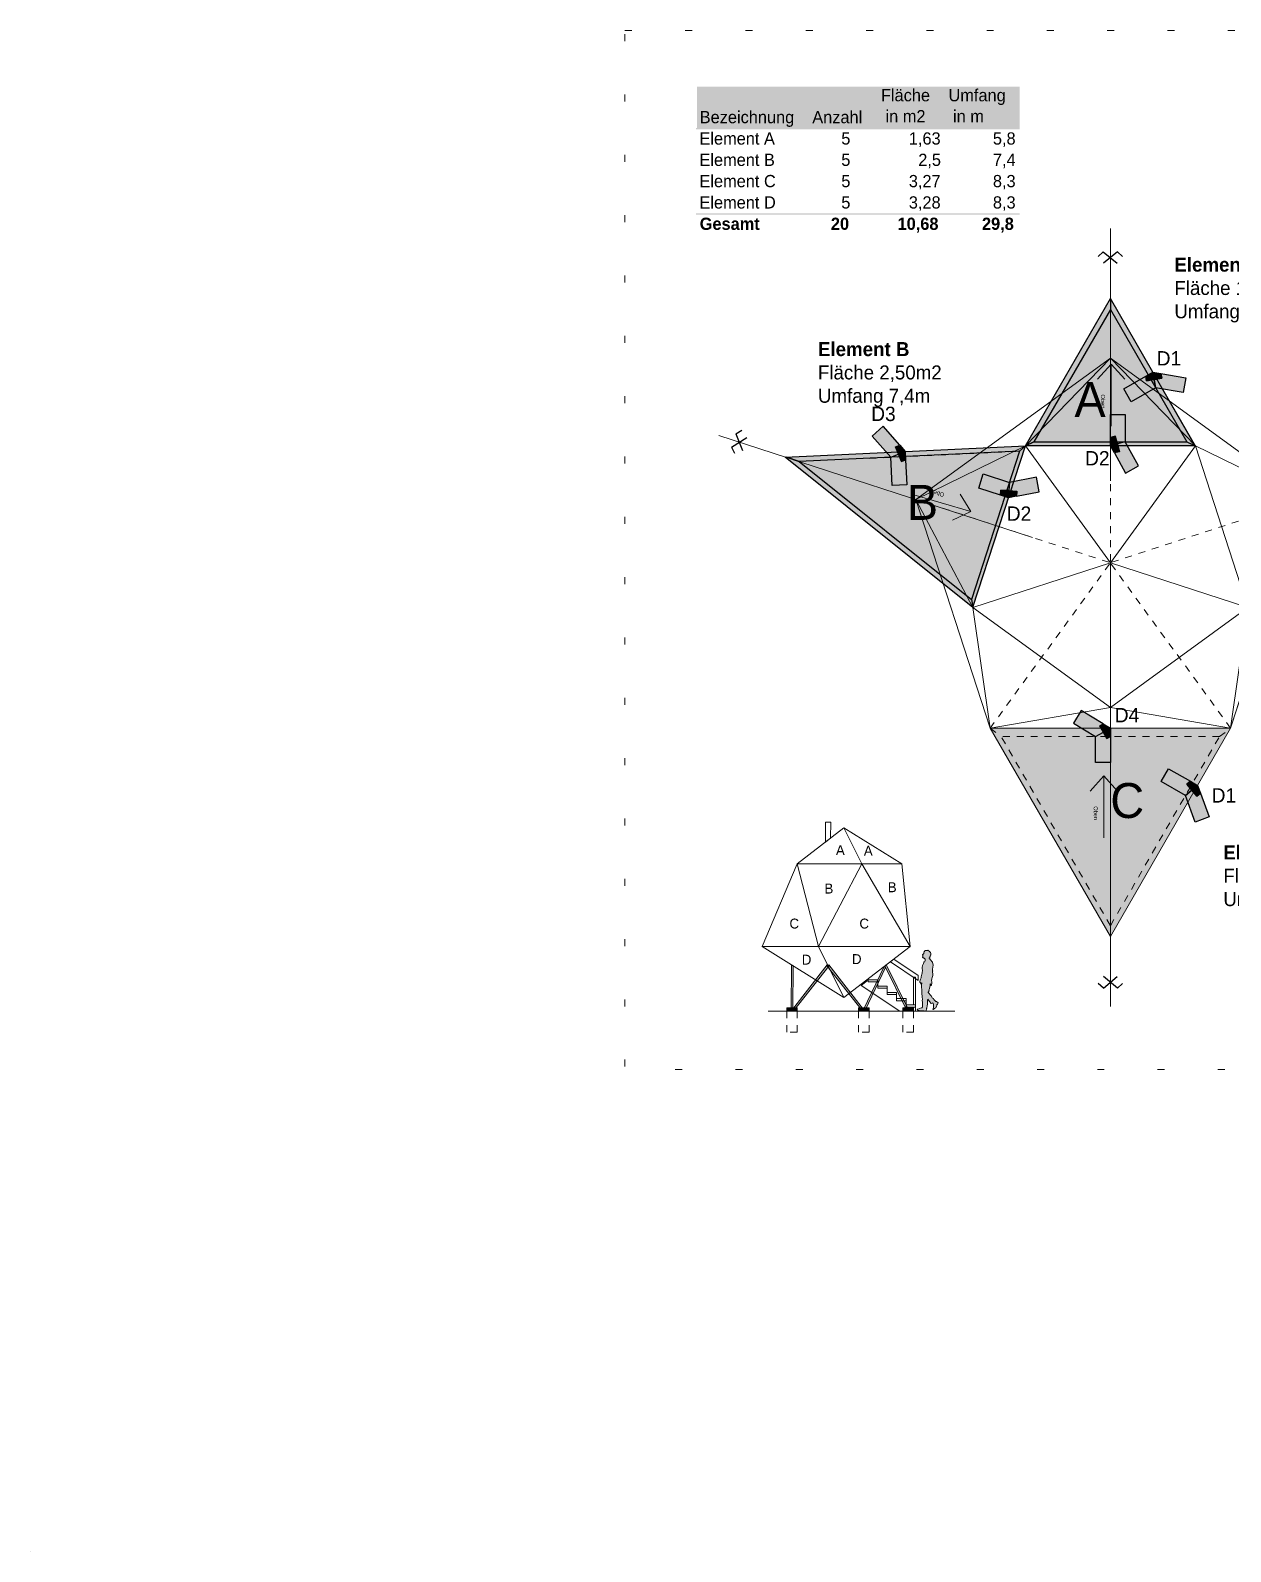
# Model space of a CAD drawing. Header units: metres. Extents: x -10.1 to 38.6, y -12.1 to 18.2.
# Drawn here: x -10.05 to 7.1, y -12.09 to 9.65 of the extents above; entities that cross this region are included whole.
import ezdxf

# ---------------------------------------------------------------- set-up
doc = ezdxf.new("R2010")
doc.units = ezdxf.units.M
doc.header["$LTSCALE"] = 0.254
for name, pattern in [('ACAD_ISO07W100', [3, 0, -3]), ('CENTER2', [28.575, 19.05, -3.175, 3.175, -3.175]), ('Dash Style-5', [0.041656, 0.013885, -0.027771])]:
    doc.linetypes.add(name, pattern=pattern)
for name, color, linetype, lineweight, true_color in [('Details', 7, 'Continuous', 25, 0x000000), ('Fläche ... Fläche-Beton', 7, 'Continuous', 5, 0xd5d8d8), ('Fläche ... Fläche-Holz Anischt', 7, 'Continuous', 5, 0xf9e9aa), ('Fläche ... Fläche-Holz Schnittkante', 7, 'Continuous', 25, 0xffe2b5), ('Fläche ... Fläche-Stahl', 7, 'Continuous', 5, 0xc9c5bf), ('Linie ... Line-Plankopf', 7, 'ACAD_ISO07W100', 5, 0x000000), ('Linie ... Linie-Achse', 7, 'CENTER2', 18, 0x000000), ('Linie ... Linie-Ansicht', 7, 'Continuous', 5, 0x000000), ('Linie ... Linie-Detail', 1, 'Continuous', 25, 0xff0000), ('Linie ... Linie-Verdeckt', 7, 'Dash Style-5', 5, 0x000000), ('None', 7, 'Continuous', 5, 0x000000), ('Text', 7, 'Continuous', 25, 0x000000)]:
    doc.layers.add(name, color=color, linetype=linetype, lineweight=lineweight, true_color=true_color)
doc.layers.add('Fläche ... Fläche-Weiss', color=7, linetype='Continuous', lineweight=25)
doc.styles.add('textstyle104', font='')
doc.styles.add('textstyle106', font='')
doc.styles.add('textstyle107', font='')
doc.styles.add('textstyle108', font='')
doc.styles.add('textstyle109', font='')
doc.styles.add('textstyle11', font='')
doc.styles.add('textstyle111', font='')
doc.styles.add('textstyle112', font='')
doc.styles.add('textstyle113', font='')
doc.styles.add('textstyle12', font='')
doc.styles.add('textstyle13', font='')
doc.styles.add('textstyle14', font='')
doc.styles.add('textstyle15', font='')
doc.styles.add('textstyle16', font='')
doc.styles.add('textstyle17', font='')
doc.styles.add('textstyle18', font='')
doc.styles.add('textstyle19', font='')
doc.styles.add('textstyle20', font='')
doc.styles.add('textstyle21', font='')
doc.styles.add('textstyle22', font='')
doc.styles.add('textstyle23', font='')
doc.styles.add('textstyle24', font='')
doc.styles.add('textstyle25', font='')
doc.styles.add('textstyle26', font='')
doc.styles.add('textstyle27', font='')
doc.styles.add('textstyle28', font='')
doc.styles.add('textstyle29', font='')
doc.styles.add('textstyle30', font='')
doc.styles.add('textstyle31', font='')
doc.styles.add('textstyle32', font='')
doc.styles.add('textstyle33', font='')
doc.styles.add('textstyle34', font='')
doc.styles.add('textstyle35', font='')
doc.styles.add('textstyle36', font='')
doc.styles.add('textstyle37', font='FUTURAL.TTF')
doc.styles.add('textstyle38', font='FUTURAL.TTF')
doc.styles.add('textstyle39', font='FUTURAL.TTF')
doc.styles.add('textstyle54', font='FUTURAL.TTF')
doc.styles.add('textstyle55', font='FUTURAL.TTF')
doc.styles.add('textstyle57', font='FUTURAL.TTF')
doc.styles.add('textstyle58', font='FUTURAL.TTF')
doc.styles.add('textstyle59', font='FUTURAL.TTF')
doc.styles.add('textstyle60', font='FUTURAL.TTF')
doc.styles.add('textstyle80', font='')
doc.styles.add('textstyle82', font='')
doc.styles.add('textstyle84', font='')
doc.styles.add('textstyle86', font='')
doc.styles.add('textstyle88', font='')
doc.styles.add('textstyle90', font='')
doc.styles.get('textstyle104').set_extended_font_data('Futura Lt BT')
doc.styles.get('textstyle106').set_extended_font_data('Futura Lt BT')
doc.styles.get('textstyle107').set_extended_font_data('Futura Lt BT')
doc.styles.get('textstyle108').set_extended_font_data('Futura Lt BT')
doc.styles.get('textstyle109').set_extended_font_data('Futura Lt BT')
doc.styles.get('textstyle11').set_extended_font_data('Futura Lt BT')
doc.styles.get('textstyle111').set_extended_font_data('Futura Lt BT')
doc.styles.get('textstyle112').set_extended_font_data('Futura Lt BT')
doc.styles.get('textstyle113').set_extended_font_data('Futura Lt BT')
doc.styles.get('textstyle12').set_extended_font_data('Futura Lt BT')
doc.styles.get('textstyle13').set_extended_font_data('Futura Lt BT')
doc.styles.get('textstyle14').set_extended_font_data('Futura Lt BT')
doc.styles.get('textstyle15').set_extended_font_data('Futura Lt BT')
doc.styles.get('textstyle16').set_extended_font_data('Futura Lt BT')
doc.styles.get('textstyle17').set_extended_font_data('Futura Lt BT')
doc.styles.get('textstyle18').set_extended_font_data('Futura Lt BT')
doc.styles.get('textstyle19').set_extended_font_data('Futura Lt BT')
doc.styles.get('textstyle20').set_extended_font_data('Futura Lt BT')
doc.styles.get('textstyle21').set_extended_font_data('Futura Lt BT')
doc.styles.get('textstyle22').set_extended_font_data('Futura Lt BT')
doc.styles.get('textstyle23').set_extended_font_data('Futura Lt BT')
doc.styles.get('textstyle24').set_extended_font_data('Futura Lt BT')
doc.styles.get('textstyle25').set_extended_font_data('Futura Lt BT')
doc.styles.get('textstyle26').set_extended_font_data('Futura Lt BT')
doc.styles.get('textstyle27').set_extended_font_data('Futura Lt BT')
doc.styles.get('textstyle28').set_extended_font_data('Futura Lt BT')
doc.styles.get('textstyle29').set_extended_font_data('Futura Lt BT')
doc.styles.get('textstyle30').set_extended_font_data('Futura Lt BT')
doc.styles.get('textstyle31').set_extended_font_data('Futura Lt BT')
doc.styles.get('textstyle32').set_extended_font_data('Futura Lt BT')
doc.styles.get('textstyle33').set_extended_font_data('Futura Lt BT', bold=True)
doc.styles.get('textstyle34').set_extended_font_data('Futura Lt BT', bold=True)
doc.styles.get('textstyle35').set_extended_font_data('Futura Lt BT', bold=True)
doc.styles.get('textstyle36').set_extended_font_data('Futura Lt BT', bold=True)
doc.styles.get('textstyle80').set_extended_font_data('Futura Lt BT')
doc.styles.get('textstyle82').set_extended_font_data('Futura Lt BT')
doc.styles.get('textstyle84').set_extended_font_data('Futura Lt BT')
doc.styles.get('textstyle86').set_extended_font_data('Futura Lt BT')
doc.styles.get('textstyle88').set_extended_font_data('Futura Lt BT')
doc.styles.get('textstyle90').set_extended_font_data('Futura Lt BT')

# ---------------------------------------------------------------- blocks, each defined once
blk = doc.blocks.new('Dachaufsicht')
at = {"layer": 'Linie ... Linie-Ansicht', "color": 9, "linetype": 'Continuous', "lineweight": 5, "true_color": 0xc0c0c0}
for p, q in [((0, 2.339), (-2.225, 0.723)), ((0, 2.339), (-0.972, 1.337)), ((2.225, 0.723), (0, 2.339)), ((0.972, 1.337), (0, 2.339)), ((-0.972, 1.337), (-2.225, 0.723)), ((-0.972, 1.337), (-1.572, -0.511)), ((0.972, 1.337), (-0.972, 1.337)), ((0, 0), (-0.972, 1.337)), ((0, 0), (0.972, 1.337)), ((1.572, -0.511), (0.972, 1.337)), ((2.225, 0.723), (0.972, 1.337)), ((-1.375, -1.892), (-2.225, 0.723)), ((-2.225, 0.723), (-1.572, -0.511)), ((1.375, -1.892), (2.225, 0.723)), ((1.572, -0.511), (2.225, 0.723)), ((-1.572, -0.511), (0, 0)), ((1.572, -0.511), (0, 0)), ((0, 0), (0, -1.653)), ((0, -1.653), (-1.572, -0.511)), ((-1.572, -0.511), (-1.375, -1.892)), ((0, -1.653), (1.572, -0.511)), ((1.375, -1.892), (1.572, -0.511)), ((-1.375, -1.892), (0, -1.653)), ((0, -1.653), (1.375, -1.892)), ((-1.375, -1.892), (1.375, -1.892))]:
    blk.add_line(p, q, dxfattribs=at)
blk.add_lwpolyline([(-2.225, 0.723), (0, 2.339), (2.225, 0.723), (1.375, -1.892), (-1.375, -1.892)], close=True, dxfattribs=at)
at = {"layer": 'Linie ... Linie-Verdeckt', "color": 9, "linetype": 'Dash Style-5', "lineweight": 5, "true_color": 0xc0c0c0}
for p in [(0, 2.339), (-2.225, 0.723), (2.225, 0.723), (-1.375, -1.892), (1.375, -1.892)]:
    blk.add_line(p, (0, 0), dxfattribs=at)
blk = doc.blocks.new('Abbundzeichen')
at = {"layer": 'Linie ... Linie-Achse', "linetype": 'Continuous', "lineweight": 25}
for p, q in [((-0.101, 0.083), (-0.173, 0.018)), ((-0.101, 0.083), (0.098, -0.081)), ((0.101, 0.083), (-0.098, -0.081))]:
    blk.add_line(p, q, dxfattribs=at)
at = {"layer": 'Linie ... Linie-Achse', "linetype": 'Continuous', "lineweight": 30}
blk.add_line((0.101, 0.083), (0.173, 0.018), dxfattribs=at)
blk = doc.blocks.new('Pfeil oben 2')
at = {"layer": 'None', "color": 18, "lineweight": 5, "true_color": 0x000000}
for q in [(9.746, -3.996), (10.207, -4.31), (9.65, -4.293)]:
    blk.add_line((9.533, -4.091), q, dxfattribs=at)
at = {"layer": 'None', "color": 18, "true_color": 0x000000, "insert": (9.842, -4.264), "char_height": 0.0472, "attachment_point": 1, "rotation": 342.8977, "line_spacing_factor": 0.972742, "style": 'textstyle38'}
blk.add_mtext('Oben', dxfattribs=at)
blk = doc.blocks.new('Pfeil oben')
at = {"layer": 'None', "color": 18, "lineweight": 5, "true_color": 0x000000}
for q in [(7.09, -1.169), (7.246, -1.704), (7.403, -1.169)]:
    blk.add_line((7.246, -0.996), q, dxfattribs=at)
at = {"layer": 'None', "color": 18, "true_color": 0x000000, "insert": (7.177, -1.343), "char_height": 0.0472, "attachment_point": 1, "rotation": 270.8901, "line_spacing_factor": 0.972742, "style": 'textstyle37'}
blk.add_mtext('Oben', dxfattribs=at)
blk = doc.blocks.new('Pfeil oben 3')
at = {"layer": 'None', "color": 18, "lineweight": 5, "true_color": 0x000000}
for q in [(5.174, -2.381), (5.644, -2.68), (5.087, -2.681)]:
    blk.add_line((4.963, -2.483), q, dxfattribs=at)
at = {"layer": 'None', "color": 18, "true_color": 0x000000, "insert": (5.277, -2.646), "char_height": 0.0472, "attachment_point": 1, "rotation": 344.7492, "line_spacing_factor": 0.972742, "style": 'textstyle39'}
blk.add_mtext('Oben', dxfattribs=at)

msp = doc.modelspace()

# ---------------------------------------------------------------- hatches: boundary and pattern name
at = {"layer": 'Details', "linetype": 'Continuous', "lineweight": 0, "true_color": 0xffdf7f, "transparency": 33554687}
for points in [[(5.578, 4.525), (5.89, 4.705), (5.901, 4.64), (6.011, 4.66), (6.032, 4.542), (5.684, 4.341)], [(5.901, 4.64), (5.89, 4.705), (5.993, 4.764), (6.109, 4.744), (6.121, 4.679)], [(6.011, 4.66), (6.121, 4.679), (6.109, 4.744), (6.464, 4.681), (6.427, 4.472), (6.032, 4.542)], [(5.485, 3.738), (5.456, 3.85), (5.385, 3.831), (5.385, 4.16), (5.598, 4.16), (5.598, 3.768)], [(2.138, 3.991), (1.978, 3.85), (2.245, 3.547), (2.356, 3.592), (2.314, 3.695), (2.375, 3.72)], [(2.375, 3.72), (2.454, 3.631), (2.459, 3.513), (2.398, 3.488), (2.314, 3.695)], [(5.514, 3.627), (5.443, 3.609), (5.385, 3.712), (5.385, 3.831), (5.456, 3.85)], [(5.604, 3.321), (5.789, 3.425), (5.598, 3.768), (5.485, 3.738), (5.514, 3.627), (5.443, 3.609)], [(2.245, 3.547), (2.356, 3.592), (2.398, 3.488), (2.459, 3.513), (2.476, 3.153), (2.264, 3.143)], [(3.935, 3.071), (3.82, 3.078), (3.816, 3.005), (3.503, 3.106), (3.569, 3.309), (3.942, 3.187)], [(4.368, 3.055), (4.327, 3.264), (3.942, 3.187), (3.935, 3.071), (4.05, 3.064), (4.045, 2.991)], [(4.05, 3.064), (4.045, 2.991), (3.929, 2.968), (3.816, 3.005), (3.82, 3.078)], [(4.97, -0.07), (4.859, -0.251), (5.173, -0.444), (5.285, -0.381), (5.235, -0.291), (5.284, -0.263)], [(5.285, -0.381), (5.336, -0.472), (5.385, -0.444), (5.385, -0.813), (5.173, -0.813), (5.173, -0.444)], [(5.235, -0.291), (5.284, -0.263), (5.385, -0.325), (5.385, -0.444), (5.336, -0.472)], [(6.217, -0.903), (6.529, -1.083), (6.479, -1.125), (6.55, -1.211), (6.459, -1.288), (6.111, -1.087)], [(6.479, -1.125), (6.529, -1.083), (6.632, -1.142), (6.673, -1.254), (6.622, -1.296)], [(6.55, -1.211), (6.622, -1.296), (6.673, -1.254), (6.796, -1.593), (6.596, -1.665), (6.459, -1.288)]]:
    msp.add_hatch(color=41, dxfattribs=at).paths.add_polyline_path(points, flags=0)
at = {"layer": 'Fläche ... Fläche-Beton', "linetype": 'Continuous', "lineweight": 0, "true_color": 0xadadad, "transparency": 33554687}
for points in [[(0.759, -4.319), (0.909, -4.319), (0.909, -4.369), (0.759, -4.369)], [(1.785, -4.319), (1.935, -4.319), (1.935, -4.369), (1.785, -4.369)], [(2.419, -4.319), (2.569, -4.319), (2.569, -4.369), (2.419, -4.369)]]:
    msp.add_hatch(color=253, dxfattribs=at).paths.add_polyline_path(points, flags=0)
at = {"layer": 'Fläche ... Fläche-Holz Anischt', "transparency": 33554687}
for points in [[(4.291, 3.767), (6.479, 3.767), (5.385, 5.661)], [(0.737, 3.55), (4.171, 3.712), (3.42, 1.402)], [(7.104, -0.325), (3.667, -0.325), (5.385, -3.302)]]:
    msp.add_hatch(color=256, dxfattribs=at).paths.add_polyline_path(points, flags=0)
at = {"layer": 'Fläche ... Fläche-Holz Schnittkante', "transparency": 33554687}
h = msp.add_hatch(color=256, dxfattribs=at)
h.paths.add_polyline_path([(4.171, 3.712), (4.291, 3.767), (6.479, 3.767), (6.599, 3.713), (4.171, 3.712)], flags=0)
h.paths.add_polyline_path([(6.599, 3.713), (5.385, 5.816), (5.385, 5.661), (6.479, 3.767), (6.6, 3.712)], flags=0)
h.paths.add_polyline_path([(4.171, 3.712), (5.385, 5.816), (5.385, 5.661), (4.291, 3.767), (4.171, 3.712)], flags=0)
at = {"layer": 'Fläche ... Fläche-Stahl', "linetype": 'Continuous', "lineweight": 0, "true_color": 0xadadad, "transparency": 33554687}
for points in [[(0.847, -4.345), (0.822, -4.344), (0.827, -3.715), (0.852, -3.715)], [(0.859, -4.358), (0.84, -4.342), (1.339, -3.708), (1.359, -3.723)], [(1.856, -4.344), (1.836, -4.359), (1.339, -3.723), (1.359, -3.708)], [(1.881, -4.354), (1.858, -4.344), (2.15, -3.732), (2.173, -3.743)], [(2.495, -4.339), (2.473, -4.35), (2.161, -3.721), (2.183, -3.71)]]:
    msp.add_hatch(color=253, dxfattribs=at).paths.add_polyline_path(points, flags=0)
at = {"layer": 'Fläche ... Fläche-Weiss', "true_color": 0xf2f2f2, "transparency": 33554687}
msp.add_hatch(color=7, dxfattribs=at).paths.add_polyline_path([(2.854, -4.346), (2.873, -4.332), (2.888, -4.318), (2.898, -4.297), (2.905, -4.285), (2.906, -4.276), (2.907, -4.274), (2.91, -4.271), (2.914, -4.271), (2.923, -4.246), (2.91, -4.241), (2.91, -4.239), (2.909, -4.236), (2.904, -4.234), (2.898, -4.231), (2.89, -4.228), (2.886, -4.226), (2.886, -4.223), (2.886, -4.22), (2.883, -4.218), (2.88, -4.218), (2.872, -4.209), (2.863, -4.2), (2.856, -4.189), (2.845, -4.181), (2.825, -4.15), (2.805, -4.13), (2.801, -4.12), (2.796, -4.115), (2.79, -4.111), (2.787, -4.108), (2.785, -4.106), (2.78, -4.104), (2.78, -4.098), (2.782, -4.094), (2.787, -4.093), (2.789, -4.092), (2.79, -4.088), (2.792, -4.087), (2.792, -4.082), (2.793, -4.074), (2.792, -4.067), (2.795, -4.058), (2.807, -4.007), (2.809, -3.992), (2.809, -3.984), (2.812, -3.979), (2.816, -3.986), (2.819, -3.996), (2.824, -4.004), (2.828, -3.997), (2.828, -3.989), (2.831, -3.972), (2.831, -3.947), (2.827, -3.93), (2.831, -3.905), (2.837, -3.889), (2.844, -3.874), (2.846, -3.86), (2.848, -3.849), (2.848, -3.833), (2.844, -3.811), (2.841, -3.799), (2.846, -3.794), (2.844, -3.79), (2.845, -3.787), (2.845, -3.782), (2.844, -3.779), (2.844, -3.761), (2.849, -3.745), (2.849, -3.73), (2.85, -3.72), (2.851, -3.707), (2.848, -3.691), (2.841, -3.669), (2.839, -3.662), (2.813, -3.633), (2.805, -3.625), (2.803, -3.611), (2.79, -3.61), (2.801, -3.604), (2.806, -3.6), (2.804, -3.593), (2.809, -3.588), (2.809, -3.584), (2.807, -3.576), (2.813, -3.568), (2.816, -3.568), (2.817, -3.564), (2.817, -3.549), (2.817, -3.543), (2.817, -3.538), (2.813, -3.531), (2.81, -3.527), (2.806, -3.521), (2.801, -3.515), (2.798, -3.512), (2.793, -3.509), (2.779, -3.499), (2.775, -3.498), (2.769, -3.499), (2.758, -3.499), (2.751, -3.5), (2.744, -3.5), (2.743, -3.501), (2.743, -3.501), (2.744, -3.501), (2.743, -3.502), (2.738, -3.503), (2.737, -3.504), (2.733, -3.507), (2.728, -3.511), (2.724, -3.514), (2.726, -3.515), (2.725, -3.52), (2.72, -3.535), (2.717, -3.54), (2.718, -3.545), (2.702, -3.563), (2.701, -3.565), (2.701, -3.567), (2.704, -3.569), (2.706, -3.571), (2.706, -3.575), (2.706, -3.58), (2.706, -3.581), (2.705, -3.582), (2.705, -3.586), (2.706, -3.59), (2.703, -3.592), (2.702, -3.595), (2.702, -3.599), (2.703, -3.603), (2.705, -3.605), (2.711, -3.607), (2.715, -3.608), (2.718, -3.61), (2.724, -3.612), (2.73, -3.614), (2.734, -3.616), (2.735, -3.621), (2.737, -3.626), (2.739, -3.628), (2.74, -3.629), (2.737, -3.646), (2.737, -3.65), (2.732, -3.656), (2.725, -3.661), (2.719, -3.669), (2.717, -3.673), (2.713, -3.689), (2.711, -3.695), (2.705, -3.706), (2.7, -3.717), (2.699, -3.725), (2.696, -3.733), (2.697, -3.74), (2.696, -3.768), (2.698, -3.775), (2.694, -3.824), (2.69, -3.839), (2.686, -3.859), (2.679, -3.877), (2.679, -3.894), (2.676, -3.901), (2.671, -3.909), (2.665, -3.927), (2.663, -3.942), (2.663, -3.953), (2.671, -3.965), (2.675, -3.981), (2.678, -3.978), (2.685, -3.969), (2.689, -3.963), (2.689, -3.974), (2.687, -3.994), (2.685, -4.017), (2.686, -4.03), (2.686, -4.041), (2.688, -4.048), (2.689, -4.073), (2.692, -4.083), (2.692, -4.095), (2.692, -4.105), (2.692, -4.115), (2.692, -4.123), (2.694, -4.149), (2.696, -4.167), (2.697, -4.178), (2.698, -4.189), (2.698, -4.2), (2.697, -4.216), (2.7, -4.24), (2.7, -4.257), (2.701, -4.275), (2.699, -4.295), (2.698, -4.306), (2.695, -4.318), (2.682, -4.322), (2.655, -4.331), (2.634, -4.338), (2.628, -4.34), (2.626, -4.341), (2.625, -4.344), (2.629, -4.348), (2.635, -4.355), (2.672, -4.362), (2.699, -4.365), (2.717, -4.363), (2.721, -4.363), (2.724, -4.366), (2.726, -4.369), (2.75, -4.369), (2.752, -4.364), (2.754, -4.359), (2.756, -4.341), (2.757, -4.33), (2.762, -4.325), (2.768, -4.287), (2.769, -4.274), (2.769, -4.262), (2.77, -4.227), (2.77, -4.222), (2.773, -4.213), (2.776, -4.195), (2.802, -4.231), (2.822, -4.258), (2.838, -4.252), (2.847, -4.249), (2.848, -4.251), (2.848, -4.253), (2.851, -4.256), (2.852, -4.257), (2.855, -4.271), (2.857, -4.286), (2.858, -4.307), (2.85, -4.338), (2.849, -4.343), (2.85, -4.345), (2.851, -4.346), (2.853, -4.346)], flags=0)
at = {"layer": 'Text', "true_color": 0xfff2cc, "transparency": 33554687}
msp.add_hatch(color=254, dxfattribs=at).paths.add_polyline_path([(-0.523, 8.241), (4.091, 8.241), (4.091, 8.842), (-0.523, 8.842)], flags=0)
at = {"layer": 'Text', "true_color": 0x000000, "transparency": 33554687}
for points in [[(-0.536, 8.232), (4.091, 8.232), (4.091, 8.253), (-0.536, 8.253)], [(-0.536, 7.013), (4.091, 7.013), (4.091, 7.034), (-0.536, 7.034)]]:
    msp.add_hatch(color=18, dxfattribs=at).paths.add_polyline_path(points, flags=0)

# ---------------------------------------------------------------- linework, layer by layer
at = {"layer": 'Details', "color": 18, "true_color": 0x000000}
for points in [[(5.578, 4.525), (5.89, 4.705), (5.901, 4.64), (6.011, 4.66), (6.032, 4.542), (5.684, 4.341)], [(5.901, 4.64), (5.89, 4.705), (5.993, 4.764), (6.109, 4.744), (6.121, 4.679)], [(6.011, 4.66), (6.121, 4.679), (6.109, 4.744), (6.464, 4.681), (6.427, 4.472), (6.032, 4.542)], [(5.485, 3.738), (5.456, 3.85), (5.385, 3.831), (5.385, 4.16), (5.598, 4.16), (5.598, 3.768)], [(2.138, 3.991), (1.978, 3.85), (2.245, 3.547), (2.356, 3.592), (2.314, 3.695), (2.375, 3.72)], [(2.375, 3.72), (2.454, 3.631), (2.459, 3.513), (2.398, 3.488), (2.314, 3.695)], [(5.514, 3.627), (5.443, 3.609), (5.385, 3.712), (5.385, 3.831), (5.456, 3.85)], [(5.604, 3.321), (5.789, 3.425), (5.598, 3.768), (5.485, 3.738), (5.514, 3.627), (5.443, 3.609)], [(2.245, 3.547), (2.356, 3.592), (2.398, 3.488), (2.459, 3.513), (2.476, 3.153), (2.264, 3.143)], [(3.935, 3.071), (3.82, 3.078), (3.816, 3.005), (3.503, 3.106), (3.569, 3.309), (3.942, 3.187)], [(4.368, 3.055), (4.327, 3.264), (3.942, 3.187), (3.935, 3.071), (4.05, 3.064), (4.045, 2.991)], [(4.05, 3.064), (4.045, 2.991), (3.929, 2.968), (3.816, 3.005), (3.82, 3.078)], [(4.97, -0.07), (4.859, -0.251), (5.173, -0.444), (5.285, -0.381), (5.235, -0.291), (5.284, -0.263)], [(5.285, -0.381), (5.336, -0.472), (5.385, -0.444), (5.385, -0.813), (5.173, -0.813), (5.173, -0.444)], [(5.235, -0.291), (5.284, -0.263), (5.385, -0.325), (5.385, -0.444), (5.336, -0.472)], [(6.217, -0.903), (6.529, -1.083), (6.479, -1.125), (6.55, -1.211), (6.459, -1.288), (6.111, -1.087)], [(6.479, -1.125), (6.529, -1.083), (6.632, -1.142), (6.673, -1.254), (6.622, -1.296)], [(6.55, -1.211), (6.622, -1.296), (6.673, -1.254), (6.796, -1.593), (6.596, -1.665), (6.459, -1.288)]]:
    msp.add_lwpolyline(points, close=True, dxfattribs=at)
at = {"layer": 'Fläche ... Fläche-Beton', "color": 7, "linetype": 'Continuous', "lineweight": 5}
for points in [[(0.759, -4.319), (0.909, -4.319), (0.909, -4.369), (0.759, -4.369)], [(1.785, -4.319), (1.935, -4.319), (1.935, -4.369), (1.785, -4.369)], [(2.419, -4.319), (2.569, -4.319), (2.569, -4.369), (2.419, -4.369)]]:
    msp.add_lwpolyline(points, close=True, dxfattribs=at)
at = {"layer": 'Fläche ... Fläche-Holz Schnittkante', "flags": 128}
for points in [[(4.171, 3.712), (5.385, 5.816), (5.385, 5.661), (4.291, 3.767), (4.171, 3.712), (4.171, 3.712)], [(6.599, 3.713), (5.385, 5.816), (5.385, 5.661), (6.479, 3.767), (6.6, 3.712)], [(4.171, 3.712), (4.291, 3.767), (6.479, 3.767), (6.599, 3.713), (4.171, 3.712)]]:
    msp.add_lwpolyline(points, close=True, dxfattribs=at)
for points in [[(0.737, 3.55), (4.171, 3.712), (4.087, 3.634), (0.937, 3.485), (0.757, 3.551)], [(4.171, 3.712), (4.087, 3.634), (3.399, 1.514), (3.42, 1.403), (4.171, 3.712)], [(0.757, 3.551), (0.937, 3.485), (3.399, 1.514), (3.42, 1.402), (0.737, 3.55)]]:
    msp.add_lwpolyline(points, dxfattribs=at)
at = {"layer": 'Fläche ... Fläche-Stahl', "color": 7, "linetype": 'Continuous', "lineweight": 5}
msp.add_line((1.334, -3.686), (1.363, -3.745), dxfattribs=at)
msp.add_line((1.334, -3.686), (1.363, -3.745), dxfattribs=at)
for points in [[(0.847, -4.345), (0.822, -4.344), (0.827, -3.715), (0.852, -3.715)], [(0.859, -4.358), (0.84, -4.342), (1.339, -3.708), (1.359, -3.723)], [(1.856, -4.344), (1.836, -4.359), (1.339, -3.723), (1.359, -3.708)], [(1.881, -4.354), (1.858, -4.344), (2.15, -3.732), (2.173, -3.743)], [(2.495, -4.339), (2.473, -4.35), (2.161, -3.721), (2.183, -3.71)]]:
    msp.add_lwpolyline(points, close=True, dxfattribs=at)
at = {"layer": 'Linie ... Line-Plankopf'}
msp.add_line((-10.053, -12.091), (-10.053, -12.091), dxfattribs=at)
at = {"layer": 'Linie ... Line-Plankopf', "flags": 128}
msp.add_lwpolyline([(-1.555, 9.647), (19.445, 9.647), (19.445, -5.203), (-1.555, -5.203)], close=True, dxfattribs=at)
at = {"layer": 'Linie ... Linie-Achse'}
for p, q in [((5.385, 3.212), (5.385, 6.816)), ((4.271, 2.402), (-0.214, 3.859)), ((5.385, 0.175), (5.385, -4.302))]:
    msp.add_line(p, q, dxfattribs=at)
at = {"layer": 'Linie ... Linie-Ansicht'}
for p, q in [((5.385, 5.661), (5.385, 5.816)), ((4.171, 3.712), (4.291, 3.767)), ((6.479, 3.767), (6.6, 3.712))]:
    msp.add_line(p, q, dxfattribs=at)
at = {"layer": 'Linie ... Linie-Ansicht', "linetype": 'Continuous', "lineweight": 5}
for p, q in [((1.576, -1.75), (0.908, -2.262)), ((1.576, -1.75), (2.403, -2.262)), ((1.832, -2.262), (1.576, -1.75)), ((0.908, -2.262), (0.407, -3.446)), ((0.908, -2.262), (1.215, -3.446)), ((2.403, -2.262), (0.908, -2.262)), ((1.832, -2.262), (1.215, -3.446)), ((1.832, -2.262), (2.522, -3.446)), ((2.403, -2.262), (2.522, -3.446)), ((1.576, -4.172), (0.407, -3.446)), ((0.407, -3.446), (2.522, -3.446)), ((1.215, -3.446), (1.576, -4.172)), ((2.522, -3.446), (1.576, -4.172)), ((0.495, -4.369), (3.164, -4.369))]:
    msp.add_line(p, q, dxfattribs=at)
at = {"layer": 'Linie ... Linie-Ansicht'}
for points in [[(4.171, 3.712), (6.6, 3.712), (5.385, 5.816)], [(4.291, 3.767), (6.479, 3.767), (5.385, 5.661)], [(0.737, 3.55), (4.171, 3.712), (3.42, 1.402), (0.737, 3.55)]]:
    msp.add_lwpolyline(points, close=True, dxfattribs=at)
at = {"layer": 'Linie ... Linie-Ansicht', "flags": 128}
msp.add_lwpolyline([(7.104, -0.325), (3.667, -0.325), (5.385, -3.302)], close=True, dxfattribs=at)
at = {"layer": 'Linie ... Linie-Ansicht', "linetype": 'Continuous', "lineweight": 5}
for points in [[(1.312, -1.952), (1.312, -1.665), (1.387, -1.665), (1.385, -1.896)], [(2.241, -3.662), (2.291, -3.624), (2.64, -3.857), (2.64, -3.929)], [(2.854, -4.346), (2.873, -4.332), (2.888, -4.318), (2.898, -4.297), (2.905, -4.285), (2.906, -4.276), (2.907, -4.274), (2.91, -4.271), (2.914, -4.271), (2.923, -4.246), (2.91, -4.241), (2.91, -4.239), (2.909, -4.236), (2.904, -4.234), (2.898, -4.231), (2.89, -4.228), (2.886, -4.226), (2.886, -4.223), (2.886, -4.22), (2.883, -4.218), (2.88, -4.218), (2.872, -4.209), (2.863, -4.2), (2.856, -4.189), (2.845, -4.181), (2.825, -4.15), (2.805, -4.13), (2.801, -4.12), (2.796, -4.115), (2.79, -4.111), (2.787, -4.108), (2.785, -4.106), (2.78, -4.104), (2.78, -4.098), (2.782, -4.094), (2.787, -4.093), (2.789, -4.092), (2.79, -4.088), (2.792, -4.087), (2.792, -4.082), (2.793, -4.074), (2.792, -4.067), (2.795, -4.058), (2.807, -4.007), (2.809, -3.992), (2.809, -3.984), (2.812, -3.979), (2.816, -3.986), (2.819, -3.996), (2.824, -4.004), (2.828, -3.997), (2.828, -3.989), (2.831, -3.972), (2.831, -3.947), (2.827, -3.93), (2.831, -3.905), (2.837, -3.889), (2.844, -3.874), (2.846, -3.86), (2.848, -3.849), (2.848, -3.833), (2.844, -3.811), (2.841, -3.799), (2.846, -3.794), (2.844, -3.79), (2.845, -3.787), (2.845, -3.782), (2.844, -3.779), (2.844, -3.761), (2.849, -3.745), (2.849, -3.73), (2.85, -3.72), (2.851, -3.707), (2.848, -3.691), (2.841, -3.669), (2.839, -3.662), (2.813, -3.633), (2.805, -3.625), (2.803, -3.611), (2.79, -3.61), (2.801, -3.604), (2.806, -3.6), (2.804, -3.593), (2.809, -3.588), (2.809, -3.584), (2.807, -3.576), (2.813, -3.568), (2.816, -3.568), (2.817, -3.564), (2.817, -3.549), (2.817, -3.543), (2.817, -3.538), (2.813, -3.531), (2.81, -3.527), (2.806, -3.521), (2.801, -3.515), (2.798, -3.512), (2.793, -3.509), (2.779, -3.499), (2.775, -3.498), (2.769, -3.499), (2.758, -3.499), (2.751, -3.5), (2.744, -3.5), (2.743, -3.501), (2.743, -3.501), (2.744, -3.501), (2.743, -3.502), (2.738, -3.503), (2.737, -3.504), (2.733, -3.507), (2.728, -3.511), (2.724, -3.514), (2.726, -3.515), (2.725, -3.52), (2.72, -3.535), (2.717, -3.54), (2.718, -3.545), (2.702, -3.563), (2.701, -3.565), (2.701, -3.567), (2.704, -3.569), (2.706, -3.571), (2.706, -3.575), (2.706, -3.58), (2.706, -3.581), (2.705, -3.582), (2.705, -3.586), (2.706, -3.59), (2.703, -3.592), (2.702, -3.595), (2.702, -3.599), (2.703, -3.603), (2.705, -3.605), (2.711, -3.607), (2.715, -3.608), (2.718, -3.61), (2.724, -3.612), (2.73, -3.614), (2.734, -3.616), (2.735, -3.621), (2.737, -3.626), (2.739, -3.628), (2.74, -3.629), (2.737, -3.646), (2.737, -3.65), (2.732, -3.656), (2.725, -3.661), (2.719, -3.669), (2.717, -3.673), (2.713, -3.689), (2.711, -3.695), (2.705, -3.706), (2.7, -3.717), (2.699, -3.725), (2.696, -3.733), (2.697, -3.74), (2.696, -3.768), (2.698, -3.775), (2.694, -3.824), (2.69, -3.839), (2.686, -3.859), (2.679, -3.877), (2.679, -3.894), (2.676, -3.901), (2.671, -3.909), (2.665, -3.927), (2.663, -3.942), (2.663, -3.953), (2.671, -3.965), (2.675, -3.981), (2.678, -3.978), (2.685, -3.969), (2.689, -3.963), (2.689, -3.974), (2.687, -3.994), (2.685, -4.017), (2.686, -4.03), (2.686, -4.041), (2.688, -4.048), (2.689, -4.073), (2.692, -4.083), (2.692, -4.095), (2.692, -4.105), (2.692, -4.115), (2.692, -4.123), (2.694, -4.149), (2.696, -4.167), (2.697, -4.178), (2.698, -4.189), (2.698, -4.2), (2.697, -4.216), (2.7, -4.24), (2.7, -4.257), (2.701, -4.275), (2.699, -4.295), (2.698, -4.306), (2.695, -4.318), (2.682, -4.322), (2.655, -4.331), (2.634, -4.338), (2.628, -4.34), (2.626, -4.341), (2.625, -4.344), (2.629, -4.348), (2.635, -4.355), (2.672, -4.362), (2.699, -4.365), (2.717, -4.363), (2.721, -4.363), (2.724, -4.366), (2.726, -4.369), (2.75, -4.369), (2.752, -4.364), (2.754, -4.359), (2.756, -4.341), (2.757, -4.33), (2.762, -4.325), (2.768, -4.287), (2.769, -4.274), (2.769, -4.262), (2.77, -4.227), (2.77, -4.222), (2.773, -4.213), (2.776, -4.195), (2.802, -4.231), (2.822, -4.258), (2.838, -4.252), (2.847, -4.249), (2.848, -4.251), (2.848, -4.253), (2.851, -4.256), (2.852, -4.257), (2.855, -4.271), (2.857, -4.286), (2.858, -4.307), (2.85, -4.338), (2.849, -4.343), (2.85, -4.345), (2.851, -4.346), (2.853, -4.346)], [(2.57, -4.279), (2.57, -3.883), (2.6, -3.883), (2.6, -4.279)], [(1.821, -4), (1.914, -3.929), (1.925, -3.949), (2.06, -3.949), (2.06, -4.039), (2.195, -4.039), (2.195, -4.129), (2.33, -4.129), (2.33, -4.219), (2.465, -4.219), (2.465, -4.309), (2.6, -4.309), (2.6, -4.369), (2.374, -4.369)], [(1.925, -3.949), (1.925, -3.919), (2.06, -3.919), (2.06, -3.949)], [(2.33, -4.219), (2.33, -4.189), (2.465, -4.189), (2.465, -4.219)], [(2.465, -4.309), (2.465, -4.279), (2.6, -4.279), (2.6, -4.309)]]:
    msp.add_lwpolyline(points, close=True, dxfattribs=at)
msp.add_lwpolyline([(1.925, -3.905), (1.925, -3.919), (2.06, -3.919), (2.06, -4.009), (2.195, -4.009), (2.195, -4.099), (2.33, -4.099), (2.33, -4.189), (2.465, -4.189), (2.465, -4.279), (2.6, -4.279), (2.6, -4.369), (2.735, -4.369)], dxfattribs=at)
at = {"layer": 'Linie ... Linie-Verdeckt'}
for p, q in [((4.087, 3.634), (4.171, 3.712)), ((0.937, 3.485), (0.737, 3.55)), ((3.399, 1.514), (3.42, 1.402)), ((3.667, -0.325), (3.825, -0.444)), ((6.946, -0.444), (7.104, -0.325)), ((5.385, -3.147), (3.825, -0.444)), ((6.946, -0.444), (3.825, -0.444)), ((5.385, -3.147), (6.946, -0.444)), ((5.385, -3.147), (5.385, -3.302))]:
    msp.add_line(p, q, dxfattribs=at)
msp.add_lwpolyline([(0.937, 3.485), (4.087, 3.634), (3.399, 1.514)], close=True, dxfattribs=at)
at = {"layer": 'Linie ... Linie-Verdeckt', "linetype": 'Dash Style-5', "lineweight": 5}
for points in [[(0.909, -4.669), (0.759, -4.669), (0.759, -4.369), (0.909, -4.369)], [(1.935, -4.669), (1.785, -4.669), (1.785, -4.369), (1.935, -4.369)], [(2.569, -4.669), (2.419, -4.669), (2.419, -4.369), (2.569, -4.369)]]:
    msp.add_lwpolyline(points, close=True, dxfattribs=at)

# ---------------------------------------------------------------- block references
at = {"layer": 'Linie ... Line-Plankopf', "xscale": 1.25, "yscale": 1.25, "zscale": 1.25}
msp.add_blockref('Dachaufsicht', (5.385, 2.04), dxfattribs=at)
at = {"layer": 'Linie ... Linie-Achse'}
msp.add_blockref('Abbundzeichen', (5.385, 6.4), dxfattribs=at)
for p, rotation in [((0.081, 3.763), 72), ((5.386, -3.954), 180)]:
    msp.add_blockref('Abbundzeichen', p, dxfattribs=dict(at, rotation=rotation))
at = {"layer": 'None', "color": 18, "true_color": 0x000000, "xscale": 1.25, "yscale": 1.25, "zscale": 1.25}
msp.add_blockref('Pfeil oben', (-3.663, 6.124), dxfattribs=at)
for name, p, rotation in [('Pfeil oben 3', (9.596, -0.329), 180), ('Pfeil oben 2', (6.473, 11.908), 288)]:
    msp.add_blockref(name, p, dxfattribs=dict(at, rotation=rotation))

# ---------------------------------------------------------------- texts
at = {"layer": 'Linie ... Linie-Detail', "color": 1, "true_color": 0xff0000, "char_height": 0.2049, "attachment_point": 1, "rotation": 0, "line_spacing_factor": 0.972742}
for s, insert, style in [('D1', (6.047, 5.064), 'textstyle59'), ('D3', (1.966, 4.27), 'textstyle58'), ('D2', (5.024, 3.636), 'textstyle60'), ('D2', (3.904, 2.845), 'textstyle57'), ('D4', (5.448, -0.035), 'textstyle54'), ('D1', (6.833, -1.182), 'textstyle55')]:
    msp.add_mtext(s, dxfattribs=dict(at, insert=insert, style=style))
at = {"layer": 'Text', "color": 18, "true_color": 0x000000}
for s, height, style, p in [('Fläche', 0.1748, 'textstyle13', (2.106, 8.634)), ('Umfang', 0.1748, 'textstyle15', (3.071, 8.634)), ('Bezeichnung ', 0.17479, 'textstyle11', (-0.485, 8.321)), ('Anzahl', 0.1748, 'textstyle12', (1.124, 8.321)), (' in m2', 0.1748, 'textstyle14', (2.106, 8.334)), (' in m', 0.1748, 'textstyle16', (3.071, 8.334)), ('Element A ', 0.1748, 'textstyle17', (-0.489, 8.016)), ('5 ', 0.1748, 'textstyle18', (1.539, 8.016)), ('1,63 ', 0.1748, 'textstyle19', (2.504, 8.016)), ('5,8', 0.1748, 'textstyle20', (3.706, 8.016)), ('Element B ', 0.1748, 'textstyle21', (-0.489, 7.711)), ('5 ', 0.1748, 'textstyle22', (1.539, 7.711)), ('2,5 ', 0.1748, 'textstyle23', (2.639, 7.711)), ('7,4', 0.1748, 'textstyle24', (3.706, 7.711)), ('Element C ', 0.1748, 'textstyle25', (-0.489, 7.407)), ('5 ', 0.1748, 'textstyle26', (1.539, 7.407)), ('3,27 ', 0.1748, 'textstyle27', (2.504, 7.407)), ('8,3', 0.1748, 'textstyle28', (3.706, 7.407)), ('Element D ', 0.1748, 'textstyle29', (-0.489, 7.102)), ('5 ', 0.1748, 'textstyle30', (1.539, 7.102)), ('3,28 ', 0.1748, 'textstyle31', (2.504, 7.102)), ('8,3', 0.1748, 'textstyle32', (3.706, 7.102)), ('Gesamt ', 0.1748, 'textstyle33', (-0.485, 6.797)), ('20 ', 0.1748, 'textstyle34', (1.39, 6.797)), ('10,68 ', 0.1748, 'textstyle35', (2.343, 6.797)), ('29,8', 0.1748, 'textstyle36', (3.55, 6.797))]:
    msp.add_text(s, height=height, dxfattribs=dict(at, style=style)).set_placement(p)
at = {"layer": 'Text', "char_height": 0.2, "attachment_point": 1}
for s, insert, style in [('\\fFutura Lt BT|b1|i0|c0|p0;Element A\\fFutura Lt BT|b0|i0|c0|p0;\\PFläche 1,63m2\\PUmfang 5,8m', (6.3, 6.4), 'textstyle107'), ('\\fFutura Lt BT|b1|i0|c0|p0;Element B\\fFutura Lt BT|b0|i0|c0|p0;\\PFläche 2,50m2\\PUmfang 7,4m', (1.205, 5.193), 'textstyle108'), ('\\fFutura Lt BT|b1|i0|c0|p0;Element C\\fFutura Lt BT|b0|i0|c0|p0;\\PFläche 3,27m2\\PUmfang 8,3m', (7, -2), 'textstyle109')]:
    msp.add_mtext(s, dxfattribs=dict(at, insert=insert, style=style))
at = {"layer": 'Text', "color": 40, "true_color": 0xeec10d, "char_height": 0.5, "attachment_point": 1}
for s, insert, style in [('A', (4.872, 4.623), 'textstyle111'), ('B', (2.476, 3.153), 'textstyle112'), ('C', (5.385, -1.108), 'textstyle113')]:
    msp.add_mtext(s, dxfattribs=dict(at, insert=insert, style=style))
at = {"layer": 'Text', "color": 1, "true_color": 0xff0000, "char_height": 0.2121, "attachment_point": 1}
for s, insert, style in [('\\H0.142;A', (1.462, -1.996), 'textstyle84'), ('\\H0.142;A', (1.861, -2.004), 'textstyle86'), ('\\H0.142;B', (1.298, -2.545), 'textstyle80'), ('\\H0.142;B', (2.203, -2.526), 'textstyle82'), ('\\H0.142;C', (0.798, -3.045), 'textstyle90'), ('\\H0.142;C', (1.798, -3.045), 'textstyle88'), ('\\H0.142;D', (0.974, -3.561), 'textstyle104'), ('\\H0.142;D', (1.691, -3.553), 'textstyle106')]:
    msp.add_mtext(s, dxfattribs=dict(at, insert=insert, style=style))

doc.saveas('drawing.dxf')
